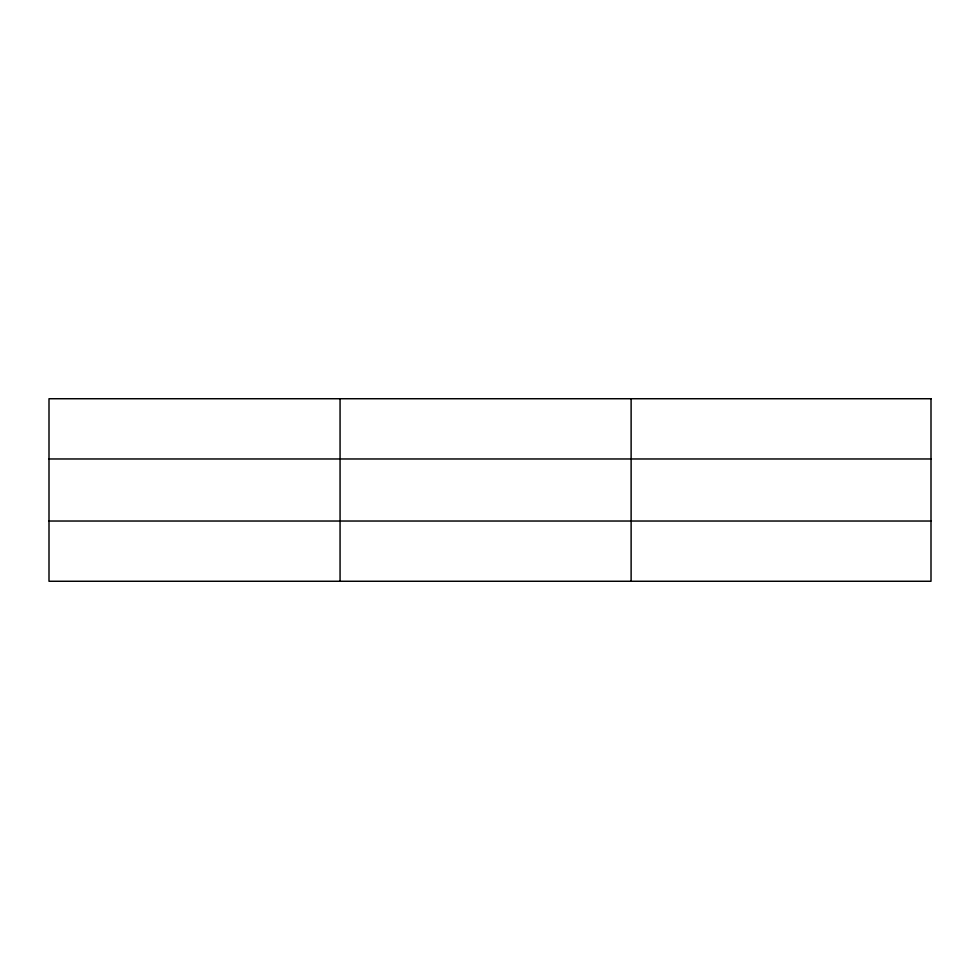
<?xml version="1.0" encoding="UTF-8"?>
<svg xmlns="http://www.w3.org/2000/svg" width="980" height="980" viewBox="0 0 980 980"><rect width="100%" height="100%" fill="white"/><g stroke="black" fill="none" stroke-linecap="round" stroke-linejoin="round"><path stroke-width="1.47" d="M340.06 398.738L340.06 581.263M631.12 398.738L631.12 581.263M49 458.971L931 458.971M49 521.029L931 521.029M931 398.738L931 581.263L49 581.263L49 398.738L931 398.738"/></g></svg>
